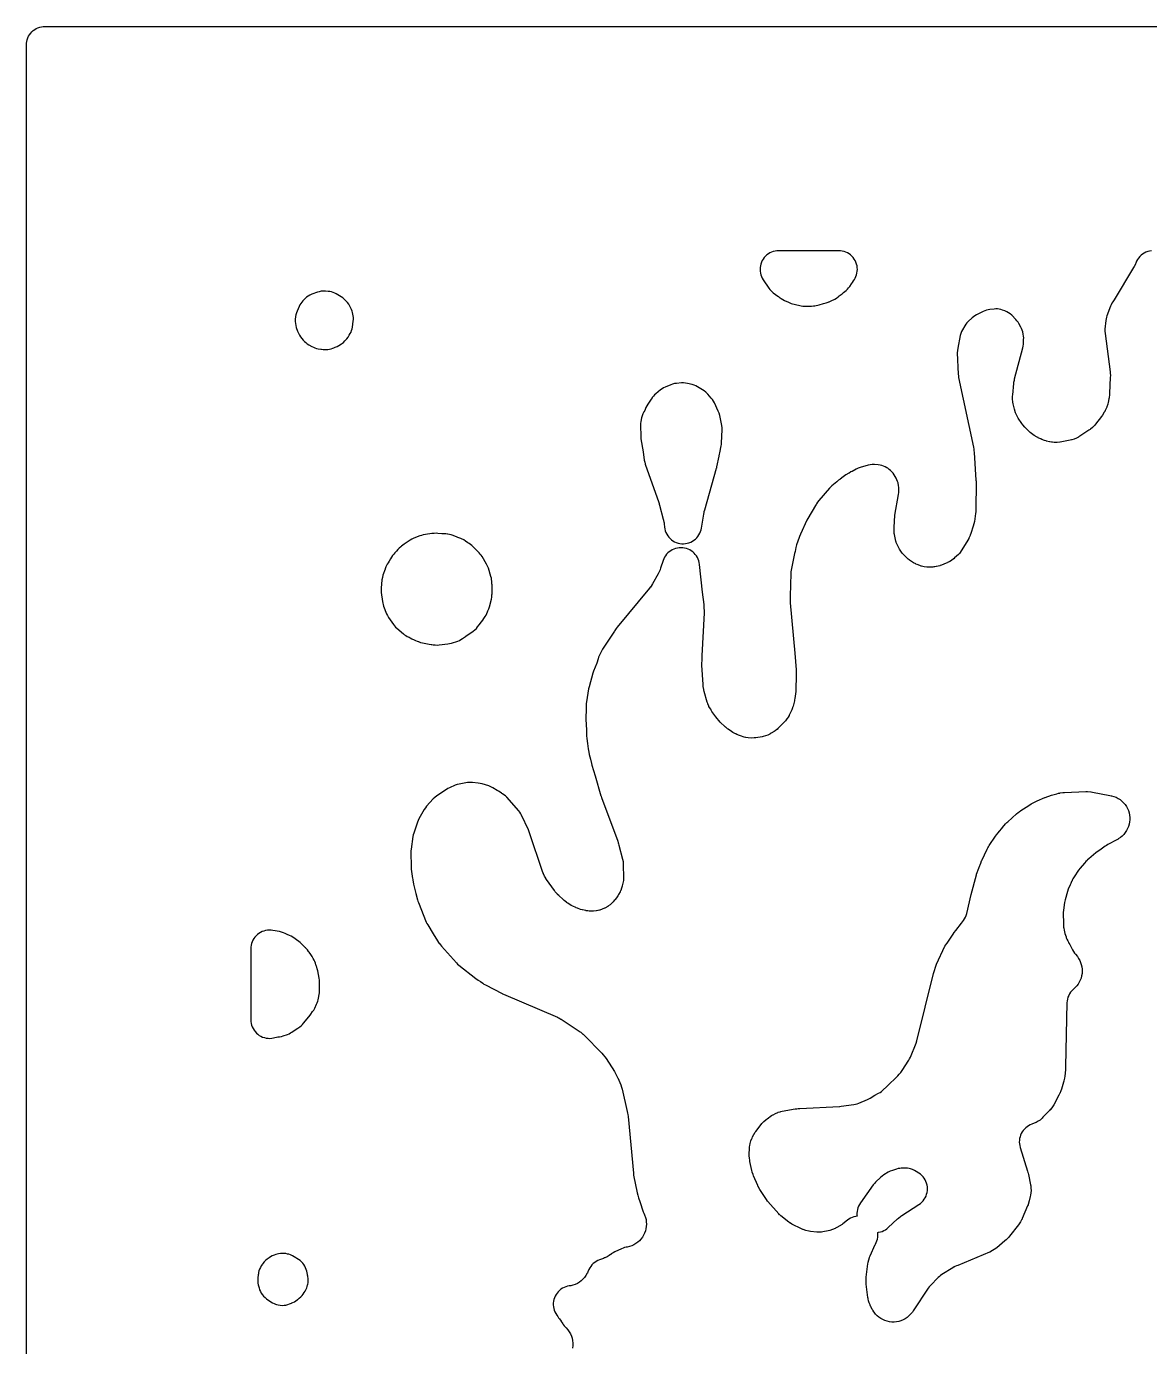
# Model space of a CAD drawing. Header units: millimetres. Extents: x 0 to 300, y 0 to 300.
# Drawn here: x -0.1 to 150, y 123.6 to 300.1 of the extents above; entities that cross this region are included whole.
import ezdxf

# ---------------------------------------------------------------- set-up
doc = ezdxf.new("R2010")
doc.units = ezdxf.units.MM
doc.layers.add('CUT', color=7, linetype='CONTINUOUS')

msp = doc.modelspace()

# ---------------------------------------------------------------- linework, layer by layer
at = {"layer": 'CUT'}
for points in [[(-0.15, 2.4114), (-0.15, 297.5886), (-0.135, 297.8947), (-0.099, 298.1371), (-0.0395, 298.3748), (0.0431, 298.6056), (0.1479, 298.8271), (0.2738, 299.0373), (0.4198, 299.2341), (0.5844, 299.4156), (0.7659, 299.5802), (0.9627, 299.7262), (1.1729, 299.8521), (1.3944, 299.9569), (1.6252, 300.0395), (1.8629, 300.099), (2.1053, 300.135), (2.4114, 300.15), (297.5872, 300.15)], [(150.255, 270.137), (150.0032, 270.0982), (149.7567, 270.034), (149.518, 269.9451), (149.2897, 269.8323), (149.0739, 269.6968), (148.8731, 269.5401), (148.6893, 269.3638), (148.5243, 269.1697), (148.38, 268.9598), (148.2577, 268.7363), (148.1589, 268.5016), (148.1164, 268.3844), (147.9708, 268.0795), (147.9552, 268.0505), (147.864, 267.8909), (145.2563, 263.577), (145.0876, 263.3294), (144.9684, 263.1359), (144.8672, 262.9324), (144.7923, 262.7396), (144.7818, 262.7155), (144.3009, 261.458), (144.2297, 261.2434), (144.1783, 261.0232), (144.1469, 260.7992), (144.0386, 259.6478), (144.028, 259.3679), (144.0488, 259.0886), (144.7235, 253.9421), (144.7408, 253.7837), (144.7433, 253.7552), (144.7578, 253.4368), (144.7579, 253.4083), (144.7549, 253.2489), (144.6678, 251.0568), (144.6573, 250.8876), (144.6547, 250.8574), (144.6107, 250.5213), (144.6054, 250.4915), (144.5721, 250.3253), (144.465, 249.8477), (144.4175, 249.659), (144.4082, 249.6256), (144.2842, 249.257), (144.2715, 249.2247), (144.1953, 249.0456), (144.078, 248.7886), (144.0601, 248.7523), (144.0221, 248.6771), (144.0138, 248.6606), (143.9795, 248.5927), (143.9536, 248.5415), (143.7279, 248.1713), (143.7052, 248.1386), (143.5722, 247.9588), (142.7749, 246.9456), (142.6485, 246.7933), (142.6252, 246.7668), (142.3715, 246.5063), (142.0918, 246.274), (142.0634, 246.2529), (141.9017, 246.1389), (140.6937, 245.3346), (140.54, 245.2375), (140.5121, 245.2208), (140.2173, 245.0634), (139.9358, 244.9465), (139.6162, 244.8489), (139.5847, 244.8409), (139.4075, 244.8006), (138.2642, 244.5694), (138.0628, 244.5343), (138.0267, 244.529), (137.6527, 244.4951), (137.2771, 244.5021), (137.2408, 244.5047), (137.0374, 244.5252), (136.8981, 244.5431), (136.682, 244.5772), (136.6437, 244.5844), (136.2194, 244.6902), (136.1822, 244.7018), (135.9753, 244.7731), (135.6158, 244.9088), (135.4593, 244.972), (135.4315, 244.9839), (135.1278, 245.131), (135.1013, 245.1454), (134.9547, 245.229), (134.5882, 245.4492), (134.4067, 245.5655), (134.375, 245.5871), (134.0337, 245.8498), (134.0047, 245.8749), (133.8459, 246.0206), (133.4921, 246.3643), (133.3519, 246.508), (133.3276, 246.5343), (133.0712, 246.8433), (133.0498, 246.872), (132.9343, 247.0364), (132.4502, 247.7664), (132.3587, 247.9115), (132.3429, 247.9378), (132.1934, 248.2154), (132.0807, 248.4801), (131.9842, 248.7802), (131.9761, 248.8098), (131.935, 248.9763), (131.7757, 249.6898), (131.7373, 249.8864), (131.7314, 249.9216), (131.69, 250.2874), (131.6878, 250.6554), (131.6895, 250.6911), (131.7043, 250.8909), (131.856, 252.3888), (131.8733, 252.5322), (131.8769, 252.5578), (131.9281, 252.8421), (131.9336, 252.8674), (131.9674, 253.0078), (133.0531, 257.1726), (133.1019, 257.4043), (133.1286, 257.6396), (133.169, 258.2556), (133.1732, 258.4968), (133.1541, 258.7373), (133.1118, 258.9749), (133.0401, 259.2894), (132.978, 259.5134), (132.8954, 259.7306), (132.7929, 259.9392), (132.5407, 260.3973), (132.4191, 260.5959), (132.2795, 260.7822), (132.1232, 260.9547), (131.5738, 261.5073), (131.3704, 261.6906), (131.1481, 261.8505), (130.9098, 261.9852), (130.6581, 262.093), (130.3301, 262.2127), (130.1158, 262.2801), (129.8963, 262.3281), (129.6735, 262.3561), (129.449, 262.364), (129.2247, 262.3518), (128.6599, 262.2954), (128.4273, 262.261), (128.1989, 262.205), (127.9768, 262.1278), (127.763, 262.03), (126.8505, 261.5597), (126.6551, 261.4476), (126.4707, 261.3184), (126.2986, 261.1731), (125.7596, 260.6747), (125.5862, 260.4977), (125.4312, 260.3043), (125.2961, 260.0966), (124.9881, 259.5674), (124.8643, 259.3252), (124.7675, 259.0709), (124.6989, 258.8077), (124.3504, 257.0924), (124.3083, 256.7934), (124.3025, 256.4915), (124.4209, 253.6213), (124.4385, 253.4113), (124.4737, 253.2036), (126.4581, 243.8872), (126.5054, 243.6168), (126.5307, 243.4323), (126.5582, 243.1592), (126.7926, 239.4671), (126.7987, 239.3347), (126.8012, 239.2447), (126.8026, 239.1122), (126.7771, 235.5976), (126.7684, 235.3687), (126.7578, 235.2136), (126.7352, 234.9857), (126.6895, 234.635), (126.5773, 233.9304), (126.5519, 233.7888), (126.5469, 233.7635), (126.48, 233.4837), (126.4731, 233.4589), (126.4316, 233.3211), (126.1082, 232.3164), (126.0356, 232.1116), (126.0217, 232.0755), (125.8417, 231.6804), (125.8236, 231.6461), (125.7168, 231.457), (124.6981, 229.7699), (124.6029, 229.665), (124.5815, 229.6436), (124.4594, 229.5261), (123.9428, 229.0512), (123.8128, 228.9372), (123.789, 228.9173), (123.5361, 228.7246), (123.2901, 228.5708), (123.0061, 228.4278), (122.9779, 228.4152), (122.8184, 228.3482), (122.2001, 228.1054), (121.9938, 228.0313), (121.9567, 228.0192), (121.5329, 227.9077), (121.4946, 227.8999), (121.2785, 227.863), (121.1831, 227.8495), (121.0141, 227.8295), (120.9838, 227.8266), (120.644, 227.8098), (120.6136, 227.8096), (120.4435, 227.8128), (120.4425, 227.8128), (120.2497, 227.8257), (120.2154, 227.8289), (119.8641, 227.88), (119.52, 227.9668), (119.487, 227.977), (119.304, 228.0386), (118.946, 228.1693), (118.7735, 228.2372), (118.7431, 228.2501), (118.4362, 228.398), (118.171, 228.5599), (117.8992, 228.7652), (117.8738, 228.7864), (117.7346, 228.9087), (117.2775, 229.3309), (117.1529, 229.4514), (117.1311, 229.4734), (116.9181, 229.7103), (116.7444, 229.9434), (116.5785, 230.2153), (116.5636, 230.2425), (116.4839, 230.3963), (116.2056, 230.9646), (116.1272, 231.1354), (116.114, 231.1662), (116.0672, 231.2925), (115.9012, 232.1858), (115.876, 232.3388), (115.8721, 232.3663), (115.8434, 232.65), (115.8382, 232.9351), (115.8388, 232.9629), (115.8456, 233.1178), (115.9535, 234.7886), (116.4419, 237.5635), (116.4722, 237.8034), (116.4793, 238.0452), (116.4713, 238.4582), (116.4484, 238.7503), (116.3916, 239.0377), (116.3802, 239.0816), (116.3118, 239.3027), (116.2232, 239.5164), (116.1152, 239.7211), (115.8402, 240.1888), (115.708, 240.3905), (115.5571, 240.5786), (115.3887, 240.7512), (115.2045, 240.9068), (115.0061, 241.044), (114.871, 241.128), (114.6601, 241.2455), (114.4389, 241.3421), (114.2094, 241.4169), (113.9737, 241.4693), (113.7341, 241.4986), (113.2242, 241.5362), (112.9392, 241.541), (112.6555, 241.5132), (112.3768, 241.4534), (111.3249, 241.1638), (111.0376, 241.0656), (110.7643, 240.9333), (110.2385, 240.6381), (110.0619, 240.554), (109.8387, 240.4174), (109.8076, 240.3961), (109.398, 240.1661), (109.2137, 240.0518), (109.0401, 239.9221), (108.6383, 239.5937), (108.5829, 239.5558), (108.4259, 239.4387), (108.2786, 239.3098), (108.2016, 239.2369), (107.522, 238.6816), (107.3586, 238.5356), (107.2085, 238.3759), (105.7942, 236.7314), (105.6268, 236.5137), (105.4843, 236.2789), (105.4413, 236.1983), (105.3577, 236.0793), (104.3209, 234.3474), (104.1951, 234.109), (103.3389, 232.2499), (103.2163, 231.9263), (103.1714, 231.7776), (102.8212, 230.8072), (102.7249, 230.4663), (102.6129, 229.9264), (102.6101, 229.9172), (102.5449, 229.6479), (102.4638, 229.2074), (102.0903, 227.4068), (102.0551, 227.1895), (102.0392, 226.9698), (101.9537, 223.9512), (101.9392, 223.6325), (101.9416, 223.5225), (101.9363, 223.3354), (101.9456, 223.0372), (102.5578, 216.336), (102.7557, 214.0824), (102.7679, 213.8813), (102.7725, 213.7446), (102.7739, 213.5431), (102.727, 211.1853), (102.5768, 210.2399), (102.5444, 210.0635), (102.5196, 209.9443), (102.4788, 209.7696), (102.3403, 209.2347), (102.2821, 209.0331), (102.2707, 208.9974), (102.1805, 208.7616), (101.8259, 208.0201), (101.8069, 207.9827), (101.7327, 207.8476), (101.7159, 207.8188), (101.5289, 207.5313), (101.3142, 207.2638), (101.2921, 207.2389), (101.1648, 207.1025), (100.3275, 206.249), (100.2067, 206.1313), (100.1846, 206.1107), (99.9711, 205.929), (99.9637, 205.9241), (99.8135, 205.83), (99.4251, 205.5992), (99.2717, 205.5129), (99.244, 205.4981), (98.9515, 205.3596), (98.6741, 205.2589), (98.3609, 205.1774), (98.3301, 205.1709), (98.1916, 205.1452), (97.3751, 205.0153), (97.163, 204.9878), (97.1251, 204.9839), (96.7325, 204.9668), (96.3405, 204.9945), (96.3331, 204.9954), (96.0332, 205.047), (95.9973, 205.0553), (95.797, 205.1071), (95.3149, 205.2462), (95.1801, 205.299), (94.8414, 205.4424), (94.6703, 205.5198), (94.6401, 205.5344), (94.3108, 205.7146), (94.2822, 205.7321), (94.1247, 205.8343), (93.651, 206.1588), (93.5879, 206.2039), (93.3919, 206.3666), (93.3362, 206.4129), (93.3098, 206.4348), (93.1158, 206.5959), (92.7306, 206.9601), (92.7181, 206.9735), (92.6105, 207.0946), (92.0115, 207.7985), (91.5039, 208.5306), (91.3989, 208.7027), (91.327, 208.8205), (91.3045, 208.8574), (91.0924, 209.205), (91.0889, 209.2115), (90.9478, 209.5528), (90.9359, 209.5867), (90.8744, 209.778), (90.4608, 211.1919), (90.4059, 211.4019), (90.3973, 211.4396), (90.3244, 211.8672), (90.3201, 211.9056), (90.3023, 212.122), (90.1649, 214.714), (90.1596, 214.908), (90.1596, 214.9385), (90.1659, 215.0949), (90.1723, 215.2502), (90.1806, 215.4559), (90.2019, 215.9783), (90.4912, 221.6959), (90.4934, 221.8914), (90.4804, 222.0865), (90.4588, 222.2892), (90.4635, 222.4054), (90.463, 222.6213), (90.4438, 222.8363), (90.2276, 224.4641), (89.8317, 228.1882), (89.7943, 228.4281), (89.7339, 228.6633), (89.6509, 228.8915), (89.5461, 229.1105), (89.4206, 229.3184), (89.2756, 229.5131), (89.1123, 229.6928), (88.9323, 229.8559), (88.7374, 230.0007), (88.5294, 230.1259), (88.3101, 230.2304), (88.0818, 230.313), (87.8466, 230.3732), (87.6066, 230.4102), (87.3641, 230.4238), (87.1215, 230.4138), (86.881, 230.3803), (86.6449, 230.3236), (86.4154, 230.2443), (86.1947, 230.1431), (85.9848, 230.021), (85.7878, 229.8791), (85.6054, 229.7187), (85.4395, 229.5414), (85.2916, 229.3488), (85.163, 229.1428), (85.0551, 228.9253), (84.9687, 228.6984), (84.6369, 227.6801), (84.5738, 227.5017), (84.5617, 227.4702), (84.4089, 227.1241), (84.3937, 227.0939), (84.3043, 226.9271), (83.5447, 225.5906), (83.4612, 225.4509), (83.4457, 225.4262), (83.2609, 225.1583), (83.2434, 225.1351), (83.1424, 225.0074), (78.8427, 219.8032), (78.6936, 219.6031), (78.535, 219.3666), (78.4691, 219.2806), (77.0298, 217.135), (76.8611, 216.8426), (76.4269, 215.9567), (76.3452, 215.7712), (76.2787, 215.5797), (76.0948, 214.9712), (75.6622, 213.9232), (75.5635, 213.6358), (75.0653, 211.8346), (75.0065, 211.565), (74.7214, 209.7917), (74.6964, 209.5779), (74.6899, 209.3626), (74.7006, 208.5272), (74.6327, 207.9613), (74.6154, 207.7151), (74.6225, 207.4685), (74.7323, 206.064), (74.7426, 205.2663), (74.7711, 204.9204), (74.8746, 204.2441), (74.9031, 203.8803), (74.9526, 203.5436), (75.0509, 203.0919), (75.1013, 202.7632), (75.1678, 202.4577), (75.2581, 202.14), (75.3881, 201.5425), (75.4468, 201.3218), (75.8897, 199.9184), (76.6553, 197.2251), (76.6661, 197.1885), (76.668, 197.1819), (76.7193, 197.0296), (78.9068, 191.1563), (78.9715, 190.9673), (79.0121, 190.8375), (79.0668, 190.645), (79.5436, 188.7767), (79.5806, 188.6175), (79.5865, 188.5888), (79.6072, 188.4631), (79.6093, 188.4239), (79.6683, 185.9305), (79.552, 185.3756), (79.5132, 185.2095), (79.5056, 185.1799), (79.4137, 184.8802), (79.295, 184.5901), (79.2821, 184.5625), (79.2069, 184.4094), (79.0197, 184.0492), (78.9386, 183.9015), (78.9235, 183.8754), (78.7564, 183.6144), (78.5667, 183.3695), (78.5471, 183.3465), (78.4351, 183.2205), (78.2811, 183.0549), (78.1515, 182.9223), (78.1277, 182.8992), (77.8722, 182.6738), (77.5956, 182.4747), (77.5678, 182.4567), (77.4097, 182.3599), (77.345, 182.3224), (77.1763, 182.2304), (77.1457, 182.2147), (76.8235, 182.0699), (76.4881, 181.9589), (76.455, 181.9497), (76.2684, 181.9035), (76.2557, 181.9007), (76.0654, 181.8638), (76.0313, 181.8581), (75.6773, 181.8176), (75.3211, 181.8139), (75.2865, 181.8153), (75.0931, 181.8283), (74.8898, 181.8473), (74.666, 181.8749), (74.6263, 181.8811), (74.1858, 181.9765), (74.1472, 181.9873), (73.932, 182.0547), (73.5274, 182.1949), (73.3293, 182.2698), (73.2944, 182.2842), (72.9124, 182.4671), (72.8793, 182.4853), (72.6967, 182.5926), (72.2092, 182.898), (72.0636, 182.9939), (72.038, 183.0117), (71.761, 183.2234), (71.7371, 183.2435), (71.6063, 183.3588), (71.0065, 183.9126), (70.8642, 184.0512), (70.8395, 184.0766), (70.5778, 184.3754), (70.5559, 184.4033), (70.4373, 184.5627), (69.3967, 186.0414), (69.297, 186.1905), (69.2799, 186.2175), (69.1168, 186.5039), (68.9818, 186.8046), (68.9701, 186.8344), (68.9086, 187.0028), (67.067, 192.4448), (66.9616, 192.7067), (66.0552, 194.6353), (65.9434, 194.8464), (65.812, 195.0459), (65.6621, 195.2318), (64.0542, 197.0429), (63.8831, 197.2176), (63.6958, 197.3748), (63.494, 197.5129), (63.3992, 197.5712), (63.3606, 197.6043), (63.1673, 197.7407), (62.9618, 197.8582), (62.7877, 197.9471), (62.1906, 198.3142), (61.9304, 198.4537), (61.6555, 198.5616), (60.7965, 198.8413), (60.5333, 198.9115), (60.264, 198.9525), (59.4946, 199.0272), (59.2723, 199.0389), (59.0499, 199.0307), (58.8291, 199.0028), (57.7222, 198.8123), (57.4366, 198.7458), (57.1608, 198.6462), (56.4076, 198.3232), (56.195, 198.2199), (55.9931, 198.097), (54.7007, 197.2236), (54.4591, 197.038), (54.242, 196.8244), (53.3573, 195.8412), (53.1872, 195.6302), (53.041, 195.4021), (52.3335, 194.1545), (52.2266, 193.9431), (52.1401, 193.7226), (51.6371, 192.2357), (51.5745, 192.0191), (51.5317, 191.7977), (51.2807, 190.088), (51.2596, 189.8903), (51.2544, 189.6916), (51.28, 187.7641), (51.3049, 187.4438), (51.439, 186.5051), (51.4415, 186.4606), (51.4627, 186.248), (51.5019, 186.038), (51.5119, 185.9948), (51.5934, 185.4242), (51.6694, 185.074), (51.9329, 184.1757), (52.126, 183.3412), (52.1792, 183.1474), (52.2478, 182.9584), (53.3126, 180.3553), (53.4013, 180.1623), (53.5061, 179.9776), (54.2465, 178.7921), (54.7925, 177.861), (54.944, 177.6324), (55.0505, 177.5047), (55.0733, 177.4682), (55.196, 177.2894), (55.3338, 177.1219), (57.3351, 174.8938), (57.484, 174.7415), (57.6454, 174.6025), (59.9421, 172.7883), (60.2334, 172.5899), (60.5452, 172.4082), (60.8505, 172.1789), (61.0222, 172.0608), (61.2031, 171.9575), (63.4536, 170.7931), (63.4844, 170.7775), (63.4899, 170.7747), (63.622, 170.7134), (70.8389, 167.616), (70.994, 167.5453), (71.0215, 167.532), (71.3035, 167.3792), (71.3225, 167.3673), (72.5516, 166.5569), (73.8713, 165.6783), (73.9616, 165.6147), (74.2453, 165.381), (74.2714, 165.357), (74.4146, 165.2186), (76.7757, 162.8098), (77.3415, 162.1262), (77.3677, 162.0945), (78.4726, 160.3696), (78.7831, 159.7518), (78.876, 159.5668), (78.8947, 159.5297), (79.0444, 159.2317), (79.3061, 158.567), (79.3545, 158.4369), (79.3628, 158.4134), (79.445, 158.1484), (79.4515, 158.1244), (79.4853, 157.9898), (80.1702, 155.024), (80.2182, 154.7792), (80.2452, 154.6122), (80.2769, 154.3648), (80.9933, 146.7601), (81.0285, 146.5161), (81.4909, 144.1447), (81.5757, 143.8246), (81.7003, 143.455), (81.731, 143.3336), (81.8026, 143.1278), (81.855, 142.9959), (82.3183, 141.6215), (82.4039, 141.406), (82.403, 141.4056), (82.4877, 141.209), (82.4999, 141.1785), (82.6102, 140.8598), (82.6819, 140.5605), (82.724, 140.2557), (82.7362, 139.9481), (82.7182, 139.6409), (82.6703, 139.3369), (82.5929, 139.0391), (82.4867, 138.7502), (82.3529, 138.4731), (82.1925, 138.2104), (82.0073, 137.9647), (81.799, 137.7382), (81.5695, 137.5332), (81.321, 137.3516), (81.056, 137.1951), (80.777, 137.0653), (80.4866, 136.9634), (80.159, 136.8833), (80.1268, 136.8771), (80.044, 136.8632), (79.8274, 136.8169), (79.6157, 136.7516), (79.4106, 136.6678), (78.5265, 136.2599), (78.2733, 136.125), (78.0372, 135.962), (78.0224, 135.9505), (78.0108, 135.9414), (77.9655, 135.9057), (77.9235, 135.8774), (77.7534, 135.7506), (77.4896, 135.5915), (77.1847, 135.4463), (77.1544, 135.4337), (76.9832, 135.3671), (76.4768, 135.1841), (76.2476, 135.0882), (76.0291, 134.9701), (75.8234, 134.8308), (75.6325, 134.6718), (75.4583, 134.4946), (75.3026, 134.3011), (75.1669, 134.093), (75.0525, 133.8725), (74.9206, 133.5842), (74.8384, 133.4156), (74.823, 133.3859), (74.649, 133.0883), (74.4641, 132.8341), (74.2546, 132.5995), (74.0228, 132.3871), (73.7709, 132.1989), (73.5015, 132.0368), (73.2173, 131.9024), (72.921, 131.797), (72.6157, 131.7218), (72.4308, 131.6955), (72.1921, 131.6495), (71.959, 131.5806), (71.7337, 131.4893), (71.5183, 131.3766), (71.3149, 131.2435), (71.1253, 131.0913), (70.9514, 130.9214), (70.7949, 130.7354), (70.6572, 130.5351), (70.5395, 130.3224), (70.4431, 130.0992), (70.3688, 129.8677), (70.3174, 129.6301), (70.2893, 129.3887), (70.2847, 129.1456), (70.3038, 128.9033), (70.3463, 128.6639), (70.4119, 128.4298), (70.4999, 128.2032), (70.6095, 127.9862), (70.7397, 127.7809), (70.8739, 127.5903), (70.9862, 127.4429), (71.1073, 127.2954), (71.1277, 127.2693), (71.3409, 126.9666), (71.3586, 126.9386), (71.457, 126.7744), (71.5579, 126.6192), (71.6169, 126.5355), (71.7472, 126.3663), (71.8915, 126.2088), (71.9966, 126.1035), (72.0199, 126.079), (72.2464, 125.8148), (72.4276, 125.5543), (72.5817, 125.2768), (72.707, 124.9851), (72.8023, 124.6824), (72.8665, 124.3715), (72.8991, 124.0558), (72.8997, 123.7384), (72.8647, 123.3864)]]:
    msp.add_lwpolyline(points, dxfattribs=at)
for points in [[(98.2215, 268.824), (98.1169, 268.6015), (98.0346, 268.3699), (97.9755, 268.1313), (97.9401, 267.8881), (97.9287, 267.6425), (97.9416, 267.3971), (97.9784, 267.154), (98.039, 266.9158), (98.1226, 266.6847), (98.2286, 266.4629), (98.3558, 266.2525), (99.0994, 265.1495), (99.2277, 264.9759), (99.3705, 264.814), (99.5267, 264.665), (99.6952, 264.53), (100.3187, 264.0734), (100.3854, 264.0182), (100.478, 263.9567), (100.7576, 263.752), (100.9718, 263.6114), (101.1993, 263.4935), (101.7182, 263.2573), (101.9889, 263.1527), (101.9895, 263.1525), (102.0867, 263.1092), (102.2803, 263.0413), (102.4788, 262.9895), (103.4357, 262.7813), (103.659, 262.7433), (103.8849, 262.7256), (104.1114, 262.7284), (104.2552, 262.7367), (104.3247, 262.7345), (104.8062, 262.7451), (105.0954, 262.7683), (105.2161, 262.7923), (105.2302, 262.7931), (105.4368, 262.8137), (105.6409, 262.8513), (105.8412, 262.9058), (106.4013, 263.0833), (106.7684, 263.1709), (107.0557, 263.258), (107.1431, 263.2965), (107.1899, 263.3115), (107.4454, 263.4264), (107.9264, 263.6759), (108.1537, 263.8094), (108.3656, 263.9661), (108.523, 264.0959), (108.8922, 264.3691), (109.0982, 264.5393), (109.2526, 264.6974), (109.4348, 264.8476), (109.6106, 265.0072), (109.7705, 265.1827), (109.913, 265.3726), (110.1358, 265.7008), (110.1393, 265.7049), (110.2918, 265.897), (110.4247, 266.1031), (110.4436, 266.14), (110.5381, 266.2915), (110.5843, 266.3749), (110.6339, 266.4563), (110.7406, 266.6781), (110.825, 266.9094), (110.8863, 267.1478), (110.9238, 267.3911), (110.9372, 267.6368), (110.9264, 267.8828), (110.8914, 268.1264), (110.8327, 268.3655), (110.7507, 268.5976), (110.6463, 268.8205), (110.5205, 269.0321), (110.3745, 269.2303), (110.2097, 269.4131), (110.0277, 269.5789), (109.8303, 269.7259), (109.6194, 269.8529), (109.397, 269.9584), (109.1653, 270.0416), (108.9266, 270.1016), (108.6831, 270.1379), (108.4373, 270.15), (108.4327, 270.15), (108.3941, 270.15), (100.4962, 270.15), (100.4955, 270.15), (100.4287, 270.15), (100.1832, 270.1379), (99.9401, 270.1018), (99.7017, 270.0419), (99.4703, 269.959), (99.2482, 269.8537), (99.0375, 269.7271), (98.8402, 269.5805), (98.6583, 269.4151), (98.4935, 269.2327), (98.3475, 269.035)], [(37.1951, 257.8526), (37.3829, 257.7072), (37.5838, 257.5804), (38.0177, 257.3343), (38.2191, 257.2319), (38.429, 257.148), (38.6456, 257.0834), (38.8671, 257.0387), (39.1899, 256.9886), (39.3016, 256.9612), (39.5402, 256.9267), (39.781, 256.9153), (40.0218, 256.9272), (40.1332, 256.9381), (40.3728, 256.9733), (40.6079, 257.0316), (40.8362, 257.1123), (40.9411, 257.1612), (41.142, 257.2269), (41.3852, 257.3364), (41.6153, 257.4711), (41.977, 257.7096), (42.2204, 257.8923), (42.4398, 258.1032), (42.6649, 258.3476), (42.8546, 258.5802), (43.0151, 258.8339), (43.1459, 259.0712), (43.245, 259.2716), (43.3258, 259.4801), (43.3876, 259.6949), (43.43, 259.9144), (43.5502, 260.731), (43.5735, 260.9654), (43.5746, 261.2009), (43.5536, 261.4355), (43.5105, 261.6671), (43.4618, 261.8743), (43.4031, 262.0832), (43.3264, 262.2862), (43.2324, 262.4817), (43.0945, 262.7396), (42.9386, 262.9933), (42.7536, 263.2268), (42.5098, 263.4994), (42.329, 263.6817), (42.1304, 263.8446), (41.9162, 263.9862), (41.2723, 264.3659), (41.0733, 264.4715), (40.8657, 264.5587), (40.651, 264.6269), (40.4311, 264.6754), (40.2077, 264.704), (39.8185, 264.7361), (39.5462, 264.7436), (39.2747, 264.7215), (39.0072, 264.67), (38.7469, 264.5897), (38.0066, 264.3162), (37.7591, 264.2093), (37.5246, 264.0763), (37.3058, 263.9189), (37.1051, 263.7389), (36.824, 263.4578), (36.6666, 263.2849), (36.526, 263.098), (36.4035, 262.8988), (36.3001, 262.6891), (36.0363, 262.0841), (35.9459, 261.8437), (35.8806, 261.5952), (35.8412, 261.3413), (35.8008, 260.9492), (35.7877, 260.675), (35.8047, 260.4009), (35.8517, 260.1304), (35.9281, 259.8667), (36.1002, 259.3752), (36.208, 259.1152), (36.3444, 258.869), (36.5076, 258.6397), (36.8648, 258.1933), (37.0218, 258.0151)], [(86.7295, 231.1258), (86.9644, 231.0471), (87.206, 230.992), (87.4519, 230.9611), (87.6996, 230.9547), (87.9467, 230.9729), (88.1908, 231.0154), (88.4295, 231.082), (88.6605, 231.1718), (88.8814, 231.284), (89.0901, 231.4175), (89.2846, 231.5711), (89.463, 231.7431), (89.6234, 231.932), (89.7643, 232.1358), (89.8844, 232.3526), (89.9824, 232.5802), (90.0574, 232.8164), (90.1086, 233.0588), (90.4031, 234.8981), (90.4446, 235.1157), (90.4771, 235.2625), (90.5313, 235.4772), (92.1205, 241.0694), (92.1299, 241.1034), (92.1316, 241.1097), (92.166, 241.2543), (92.4542, 242.6525), (92.4759, 242.7322), (92.5201, 242.9243), (92.5455, 243.0955), (92.7411, 244.0445), (92.7742, 244.2468), (92.7907, 244.4511), (92.8583, 246.1727), (92.8521, 246.4721), (92.8102, 246.7687), (92.5366, 248.1152), (92.4604, 248.4019), (92.3508, 248.6775), (91.817, 249.8175), (91.7027, 250.0336), (91.5678, 250.2374), (91.4136, 250.4271), (91.1599, 250.7098), (90.9513, 250.9522), (90.7911, 251.1217), (90.7432, 251.1637), (90.6602, 251.2473), (90.4632, 251.4087), (90.2508, 251.5493), (89.5563, 251.9597), (89.3359, 252.0755), (89.1051, 252.1688), (88.8662, 252.2387), (88.2106, 252.3956), (87.9541, 252.4429), (87.694, 252.4633), (87.4333, 252.4565), (86.7628, 252.4039), (86.5001, 252.3692), (86.2425, 252.3068), (85.993, 252.2176), (85.252, 251.9074), (85.036, 251.8046), (84.8309, 251.6816), (84.6384, 251.5395), (83.9874, 251.0092), (83.8194, 250.8592), (83.6655, 250.6947), (83.527, 250.5169), (83.5213, 250.508), (83.5026, 250.4866), (83.3763, 250.3151), (82.9058, 249.6153), (82.7778, 249.4028), (82.6714, 249.1787), (82.507, 248.7825), (82.3884, 248.5785), (82.2639, 248.3345), (82.1668, 248.0783), (82.0984, 247.8131), (81.997, 247.3067), (81.9586, 247.0423), (81.9486, 246.7752), (81.972, 245.3274), (82.0039, 244.9673), (82.2849, 243.2359), (82.4557, 242.1173), (82.5033, 241.8823), (82.5731, 241.6528), (82.5752, 241.647), (82.5888, 241.6017), (84.3835, 236.4606), (84.4264, 236.3302), (84.4539, 236.2411), (84.4919, 236.1093), (84.9894, 234.2592), (85.0245, 234.1178), (85.0303, 234.0923), (85.0839, 233.8059), (85.0877, 233.7801), (85.1061, 233.6355), (85.1544, 233.1865), (85.1931, 232.9417), (85.2559, 232.702), (85.342, 232.4697), (85.4508, 232.247), (85.581, 232.0362), (85.7315, 231.8393), (85.9007, 231.6583), (86.087, 231.4949), (86.2886, 231.3508), (86.5034, 231.2273)], [(49.0698, 219.9699), (49.2136, 219.8111), (49.3704, 219.6652), (50.2528, 218.9123), (50.4158, 218.7844), (50.5888, 218.6706), (50.7707, 218.5714), (51.0243, 218.4464), (51.1613, 218.3608), (51.3875, 218.2493), (51.6845, 218.1211), (51.8751, 218.0273), (52.0668, 217.9426), (52.2235, 217.8886), (52.2801, 217.8642), (52.5364, 217.7698), (52.8014, 217.704), (53.7059, 217.5312), (53.9393, 217.4979), (54.046, 217.4929), (54.2178, 217.4569), (54.4857, 217.4159), (54.7563, 217.4041), (55.0267, 217.4217), (56.1869, 217.5606), (56.4331, 217.6026), (56.6739, 217.669), (57.5033, 217.943), (57.7288, 218.0298), (57.9448, 218.1379), (58.1494, 218.2664), (58.5306, 218.5323), (58.5476, 218.5431), (58.5945, 218.5769), (59.5835, 219.2668), (59.8013, 219.4374), (59.999, 219.631), (60.174, 219.8454), (60.3621, 220.1036), (60.7077, 220.5108), (60.8754, 220.7323), (61.0176, 220.9711), (61.0776, 221.0861), (61.1731, 221.2171), (61.3045, 221.4169), (61.4161, 221.6284), (61.5071, 221.8495), (61.5498, 221.9901), (61.6675, 222.251), (61.7548, 222.5246), (62.0136, 223.5319), (62.0697, 223.8191), (62.0918, 224.1108), (62.0928, 224.1703), (62.1, 224.206), (62.1243, 224.4511), (62.1244, 224.6974), (62.1078, 225.0365), (62.1104, 225.1919), (62.1007, 225.4601), (62.08, 225.6023), (62.0627, 225.9559), (62.0439, 226.1633), (62.0079, 226.3684), (61.9549, 226.5697), (61.6157, 227.6708), (61.5135, 227.9443), (61.3802, 228.2041), (60.7653, 229.2473), (60.6536, 229.4202), (60.5281, 229.5833), (60.3895, 229.7355), (59.5363, 230.5986), (59.3824, 230.7417), (59.217, 230.8714), (59.0413, 230.9867), (58.8811, 231.0825), (58.5615, 231.3107), (58.3059, 231.4709), (58.0329, 231.5991), (57.9266, 231.6413), (57.8149, 231.6994), (57.5368, 231.8042), (57.4475, 231.8319), (56.8825, 232.0567), (56.6526, 232.1355), (56.4161, 232.1915), (56.1752, 232.2244), (56.14, 232.2274), (56.1288, 232.2303), (55.904, 232.2676), (55.6767, 232.2842), (55.4011, 232.2917), (54.8476, 232.3399), (54.6121, 232.3493), (54.3769, 232.3364), (54.2172, 232.3201), (54.0436, 232.3161), (53.7922, 232.2846), (52.9038, 232.1272), (52.675, 232.0754), (52.452, 232.0025), (51.6386, 231.6934), (51.3822, 231.5791), (51.1403, 231.4369), (50.3566, 230.9147), (50.1694, 230.7769), (49.9958, 230.6224), (49.962, 230.5894), (49.9005, 230.544), (49.6855, 230.3657), (49.4917, 230.1645), (49.3048, 229.9474), (49.2738, 229.9171), (49.1017, 229.731), (48.9853, 229.5762), (48.8124, 229.3753), (48.654, 229.1708), (48.5176, 228.951), (48.3331, 228.6163), (48.1979, 228.4162), (48.0873, 228.2366), (47.9922, 228.0483), (47.9133, 227.8527), (47.8248, 227.6034), (47.8135, 227.5729), (47.8094, 227.56), (47.5193, 226.7425), (47.4353, 226.4506), (47.3873, 226.1507), (47.2751, 225.0085), (47.2635, 224.7245), (47.2841, 224.441), (47.4436, 223.2169), (47.479, 223.0122), (47.5313, 222.8111), (47.6001, 222.615), (48.0035, 221.602), (48.124, 221.3435), (48.2731, 221.1004), (48.9402, 220.1404)], [(98.2071, 153.4525), (98.4448, 153.701), (98.7061, 153.9245), (98.7325, 153.9449), (98.8833, 154.0556), (99.4682, 154.4626), (99.637, 154.5734), (99.6676, 154.5924), (99.9931, 154.7704), (100.2912, 154.8938), (100.2952, 154.8951), (100.3041, 154.898), (100.311, 154.9002), (100.3459, 154.9116), (100.6375, 154.997), (100.6937, 155.0111), (100.7213, 155.0174), (100.8946, 155.0533), (102.619, 155.3621), (102.8523, 155.3963), (103.0113, 155.4146), (103.2462, 155.4341), (108.5509, 155.7072), (108.5891, 155.7094), (108.5961, 155.7099), (108.7559, 155.7258), (110.4707, 155.9516), (110.6924, 155.991), (110.9095, 156.0501), (111.1205, 156.1286), (112.3038, 156.6305), (112.4768, 156.7118), (112.6431, 156.8061), (113.2669, 157.1921), (113.769, 157.4587), (113.9707, 157.5783), (114.1604, 157.7163), (114.3363, 157.8715), (114.8633, 158.3823), (116.346, 159.7886), (116.5404, 159.9952), (116.5756, 160.0423), (116.7713, 160.2556), (116.9431, 160.4939), (117.8129, 161.8634), (117.9281, 162.0648), (118.0241, 162.2761), (118.7776, 164.1616), (118.8826, 164.4873), (121.1173, 173.4952), (121.5211, 174.7213), (122.6433, 177.1113), (122.91, 177.5039), (122.9227, 177.5225), (123.0254, 177.6737), (123.7594, 178.7543), (123.8968, 178.9565), (124.0968, 179.2206), (124.8506, 180.1995), (124.976, 180.3779), (124.9848, 180.3931), (125.1196, 180.5711), (125.2656, 180.7862), (125.3884, 181.0153), (125.4868, 181.256), (125.5597, 181.5056), (126.1587, 184.0411), (126.8461, 186.6651), (126.8808, 186.7838), (127.1584, 187.5602), (127.3015, 187.9292), (127.3371, 188.0211), (127.4232, 188.2431), (127.5432, 188.5526), (127.5681, 188.6069), (128.3003, 190.0892), (128.3986, 190.2749), (128.4688, 190.399), (128.5773, 190.5789), (129.4006, 191.8609), (129.5193, 192.0317), (129.7433, 192.302), (129.9351, 192.5333), (130.2315, 192.8908), (130.3213, 192.9991), (130.7602, 193.5031), (130.9268, 193.6822), (131.0346, 193.7808), (132.2292, 194.832), (132.434, 194.9998), (132.5769, 195.1087), (132.793, 195.2616), (133.849, 195.954), (134.1947, 196.1593), (134.9925, 196.5719), (135.9944, 197.0164), (136.0294, 197.0304), (136.8946, 197.3226), (137.6186, 197.5246), (137.8258, 197.5753), (138.0095, 197.6154), (138.0425, 197.6218), (138.4148, 197.6742), (138.4483, 197.6772), (138.6359, 197.6894), (141.4724, 197.8016), (141.6831, 197.804), (141.7207, 197.8034), (142.1408, 197.7727), (142.1781, 197.7679), (142.3862, 197.7349), (144.7088, 197.2996), (144.8894, 197.2611), (144.9215, 197.2534), (145.2473, 197.1584), (145.5347, 197.0429), (145.8092, 196.8996), (146.0684, 196.7301), (146.3096, 196.5359), (146.5305, 196.3189), (146.729, 196.0812), (146.9032, 195.8252), (147.0514, 195.5533), (147.1721, 195.2681), (147.2642, 194.9724), (147.3267, 194.6691), (147.3591, 194.3611), (147.361, 194.0515), (147.3325, 193.7431), (147.2738, 193.439), (147.1855, 193.1422), (147.0684, 192.8555), (146.9237, 192.5818), (146.7527, 192.3236), (146.5572, 192.0834), (146.339, 191.8636), (146.1003, 191.6664), (145.8186, 191.477), (145.7903, 191.46), (145.6299, 191.3685), (144.4089, 190.7119), (144.2342, 190.6086), (144.0685, 190.4914), (143.5409, 190.0854), (143.2009, 189.8913), (143.01, 189.7706), (142.8307, 189.6331), (141.8703, 188.8249), (141.7056, 188.6642), (141.6418, 188.6101), (141.477, 188.4413), (141.3289, 188.2577), (141.3109, 188.2332), (140.7262, 187.5722), (140.5212, 187.3064), (139.9042, 186.3846), (139.7565, 186.1333), (139.6747, 185.9476), (139.6356, 185.8714), (139.5789, 185.7774), (139.4583, 185.5119), (139.3877, 185.3287), (139.1408, 184.7785), (139.0156, 184.434), (138.7027, 183.3252), (138.6581, 183.1407), (138.6277, 182.9534), (138.5919, 182.6649), (138.4808, 181.8952), (138.4602, 181.6981), (138.4554, 181.5001), (138.4748, 180.215), (138.4806, 180.1204), (138.4807, 180.099), (138.4892, 179.8942), (138.5145, 179.6908), (138.5419, 179.5596), (138.5428, 179.5398), (138.5662, 179.2938), (138.6138, 179.0514), (138.6851, 178.8148), (138.7688, 178.6119), (138.8055, 178.4756), (138.8321, 178.4099), (138.8743, 178.2692), (138.958, 178.0607), (139.06, 177.8606), (139.1765, 177.6555), (139.2289, 177.5457), (139.3397, 177.3391), (139.438, 177.191), (139.7046, 176.6261), (139.8267, 176.3987), (139.9716, 176.1851), (140.0901, 176.0442), (140.0895, 176.0437), (140.3483, 175.7373), (140.5184, 175.4908), (140.6654, 175.2264), (140.7864, 174.9491), (140.8802, 174.6615), (140.9459, 174.3662), (140.983, 174.0659), (140.991, 173.7635), (140.9699, 173.4617), (140.9199, 173.1633), (140.8415, 172.8711), (140.7354, 172.5878), (140.6025, 172.316), (140.4442, 172.0583), (140.2618, 171.8169), (140.057, 171.5942), (139.7918, 171.3562), (139.6106, 171.1762), (139.4488, 170.9785), (139.3079, 170.7655), (139.1895, 170.5391), (139.0949, 170.3019), (139.0249, 170.0562), (138.9804, 169.8047), (138.9618, 169.5499), (138.7756, 161.0291), (138.7692, 160.8777), (138.7628, 160.775), (138.7504, 160.6241), (138.6532, 159.6812), (138.631, 159.5059), (138.6263, 159.4747), (138.5572, 159.1283), (138.5496, 159.0977), (138.5029, 158.9273), (138.2234, 157.9945), (138.1613, 157.8056), (138.1493, 157.7722), (137.9955, 157.4056), (137.9801, 157.3737), (137.8888, 157.197), (137.1933, 155.9336), (137.1121, 155.7933), (137.097, 155.7685), (136.9313, 155.5209), (136.7448, 155.2885), (136.7257, 155.2667), (136.6163, 155.1471), (135.7512, 154.2417), (135.6263, 154.1169), (135.6034, 154.0952), (135.3583, 153.8827), (135.1173, 153.7108), (134.8613, 153.5622), (134.5925, 153.4384), (134.2625, 153.3226), (134.0406, 153.2326), (133.8283, 153.1218), (133.6276, 152.9911), (133.4403, 152.8419), (133.2682, 152.6754), (133.1127, 152.4932), (132.9755, 152.297), (132.8576, 152.0886), (132.7602, 151.8698), (132.6842, 151.6427), (132.6303, 151.4094), (132.5989, 151.172), (132.5904, 150.9326), (132.6048, 150.6936), (132.6421, 150.457), (132.7018, 150.2251), (133.6808, 147.0586), (133.7307, 146.882), (133.7617, 146.7612), (133.8029, 146.5824), (134.0793, 145.2326), (134.1077, 145.0773), (134.1122, 145.0494), (134.1482, 144.7456), (134.1581, 144.4409), (134.1421, 144.1465), (134.0992, 143.8468), (134.0938, 143.8178), (134.0598, 143.6567), (133.9244, 143.0782), (133.8838, 142.9206), (133.876, 142.8925), (133.7746, 142.5834), (133.7643, 142.5561), (133.7037, 142.4051), (132.9742, 140.6967), (132.9064, 140.5471), (132.8937, 140.5206), (132.7513, 140.2544), (132.5861, 140.0016), (132.569, 139.9777), (132.4703, 139.8464), (131.2812, 138.3344), (131.1535, 138.1806), (131.13, 138.1538), (130.8509, 137.8677), (130.8247, 137.8435), (130.6741, 137.7121), (129.5646, 136.7942), (128.6505, 136.2278), (128.5899, 136.2008), (124.3724, 134.4417), (124.1828, 134.3677), (123.9743, 134.2752), (123.935, 134.2533), (123.8771, 134.2264), (123.7021, 134.1271), (122.2381, 133.2171), (122.0657, 133.0997), (121.9037, 132.9683), (121.7532, 132.8239), (120.7, 131.7252), (120.5538, 131.5586), (120.423, 131.3796), (118.3996, 128.3371), (118.2927, 128.1848), (118.273, 128.1581), (118.0563, 127.8935), (117.8357, 127.6729), (117.5943, 127.4752), (117.3346, 127.3025), (117.059, 127.1563), (116.7702, 127.0381), (116.4712, 126.9492), (116.1648, 126.8903), (115.8541, 126.862), (115.5422, 126.8647), (115.232, 126.8983), (114.9267, 126.9624), (114.6292, 127.0565), (114.3426, 127.1796), (114.0695, 127.3305), (113.8128, 127.5077), (113.5748, 127.7095), (113.358, 127.9339), (113.2519, 128.0681), (113.0477, 128.3701), (113.0307, 128.3981), (112.9393, 128.5571), (112.7418, 128.9213), (112.7153, 128.9735), (112.6453, 129.1188), (112.6333, 129.1451), (112.5221, 129.4199), (112.4426, 129.6785), (112.3801, 129.9684), (112.3752, 129.9968), (112.3515, 130.1564), (112.128, 131.9158), (112.1163, 132.0265), (112.1048, 132.2423), (112.1029, 132.278), (112.0994, 132.3427), (112.0968, 132.3915), (112.1091, 132.6815), (112.1114, 132.7097), (112.1281, 132.8668), (112.3561, 134.6605), (112.3834, 134.8398), (112.389, 134.8717), (112.4628, 135.1968), (112.5677, 135.5133), (112.5793, 135.5435), (112.6487, 135.7111), (113.3177, 137.2225), (113.3464, 137.272), (113.4598, 137.4922), (113.5508, 137.7225), (113.6185, 137.9607), (113.6624, 138.2044), (113.682, 138.4513), (113.677, 138.6988), (113.6585, 138.8528), (113.7736, 138.8658), (114.0132, 138.9171), (114.2466, 138.9915), (114.4716, 139.0885), (114.686, 139.207), (114.8878, 139.3459), (115.075, 139.5039), (116.3172, 140.661), (116.4398, 140.7703), (116.4622, 140.7894), (116.7211, 140.9913), (116.7451, 141.0084), (116.881, 141.1007), (119.1712, 142.5839), (119.3736, 142.7298), (119.5604, 142.8952), (119.7298, 143.0784), (119.8802, 143.2775), (120.0099, 143.4906), (120.1177, 143.7156), (120.2026, 143.9502), (120.2637, 144.1921), (120.3003, 144.4389), (120.3122, 144.6882), (120.2991, 144.9373), (120.2613, 145.184), (120.1991, 145.4256), (120.1132, 145.6598), (120.0043, 145.8843), (119.8735, 146.0968), (119.7223, 146.2952), (119.552, 146.4776), (119.3644, 146.6421), (119.1613, 146.787), (118.8123, 147.0107), (118.5676, 147.1488), (118.3091, 147.2585), (118.0398, 147.3386), (117.8502, 147.3835), (117.6195, 147.4269), (117.3856, 147.4484), (117.1508, 147.4479), (116.813, 147.4313), (116.602, 147.4119), (116.3933, 147.3747), (116.1885, 147.32), (115.6201, 147.142), (115.3416, 147.0361), (115.0776, 146.8979), (114.4909, 146.5445), (114.2662, 146.3919), (114.0593, 146.2159), (113.3845, 145.5752), (113.2195, 145.4027), (113.0716, 145.2153), (111.3366, 142.7862), (111.2042, 142.5801), (111.0925, 142.3621), (111.0028, 142.1341), (110.9357, 141.8985), (110.8921, 141.6574), (110.8723, 141.4133), (110.8764, 141.1683), (110.8952, 141.0056), (110.7269, 140.9829), (110.486, 140.9257), (110.2519, 140.845), (110.0269, 140.7415), (109.8133, 140.6162), (109.6131, 140.4705), (109.0066, 139.9811), (108.8861, 139.9068), (108.1812, 139.4974), (108.0028, 139.4001), (107.9705, 139.3837), (107.6294, 139.2322), (107.2739, 139.1186), (107.2388, 139.1094), (107.041, 139.0635), (106.3304, 138.9187), (106.1563, 138.8874), (106.125, 138.8826), (106.0065, 138.8699), (105.7507, 138.8732), (105.7175, 138.8752), (105.5326, 138.8914), (104.6925, 138.9859), (104.4807, 139.0158), (104.4431, 139.0222), (104.0601, 139.1103), (103.6897, 139.2414), (103.6545, 139.2561), (103.4597, 139.3445), (102.179, 139.9699), (101.9913, 140.0682), (101.9673, 140.0816), (101.936, 140.1015), (101.9085, 140.1209), (101.7574, 140.2335), (100.7021, 141.0618), (100.6057, 141.1411), (100.566, 141.1791), (100.5469, 141.1988), (100.4427, 141.3113), (98.9541, 142.985), (98.9168, 143.0343), (98.77, 143.2426), (97.9724, 144.4604), (97.8838, 144.6025), (97.8685, 144.6283), (97.7108, 144.9235), (97.6979, 144.9505), (97.6291, 145.1032), (97.0721, 146.4162), (97.0094, 146.5738), (96.9988, 146.6022), (96.8952, 146.925), (96.8872, 146.9542), (96.8464, 147.1188), (96.5771, 148.3213), (96.5461, 148.4748), (96.5411, 148.5024), (96.5018, 148.7878), (96.4865, 149.0755), (96.4862, 149.1035), (96.4877, 149.2602), (96.5131, 150.0978), (96.5201, 150.2289), (96.5722, 150.5277), (96.6098, 150.7151), (96.6173, 150.7483), (96.7125, 151.0863), (96.8416, 151.4128), (96.8557, 151.4439), (96.9393, 151.6157), (97.2764, 152.2659), (97.2804, 152.2731), (97.3447, 152.3593), (98.0664, 153.2827), (98.1853, 153.4272)], [(36.3819, 166.3566), (36.5662, 166.495), (36.737, 166.6498), (36.8928, 166.8196), (37.6178, 167.6869), (37.7852, 167.9115), (37.8632, 168.0453), (38.1143, 168.3737), (38.2629, 168.591), (38.3879, 168.8227), (38.639, 169.3534), (38.7228, 169.5524), (38.7892, 169.7579), (38.8376, 169.9684), (39.0114, 170.9089), (39.0444, 171.1565), (39.0526, 171.4062), (39.0353, 172.4158), (39.0221, 172.6325), (38.9935, 172.8247), (38.9922, 172.8369), (38.9904, 172.8457), (38.9902, 172.8473), (38.7978, 173.8423), (38.7369, 174.089), (38.6597, 174.3049), (38.6245, 174.4322), (38.5808, 174.5463), (38.5555, 174.6492), (38.491, 174.8676), (38.407, 175.0792), (38.304, 175.2822), (38.183, 175.4751), (38.1745, 175.4874), (38.1688, 175.5004), (38.0361, 175.7606), (37.8741, 176.0035), (37.6323, 176.3236), (37.5754, 176.4141), (37.4251, 176.6275), (37.2534, 176.8241), (37.1966, 176.8827), (37.1827, 176.8993), (37.1317, 176.9496), (36.6299, 177.4669), (36.454, 177.6316), (36.2631, 177.7785), (35.4829, 178.3213), (35.2582, 178.4606), (35.0201, 178.5753), (34.7156, 178.7027), (34.6403, 178.7453), (34.4407, 178.836), (34.2339, 178.9089), (34.2053, 178.9163), (34.197, 178.9197), (33.9429, 179.0102), (33.6806, 179.0729), (32.7986, 179.2337), (32.5575, 179.2657), (32.3146, 179.2741), (32.0719, 179.2588), (31.8319, 179.22), (31.5968, 179.1581), (31.3688, 179.0737), (31.1501, 178.9675), (30.9427, 178.8406), (30.7487, 178.6941), (30.5697, 178.5295), (30.4077, 178.3483), (30.264, 178.1522), (30.14, 177.943), (30.0369, 177.7228), (29.9557, 177.4937), (29.8972, 177.2577), (29.8618, 177.0172), (29.85, 176.7743), (29.85, 176.7603), (29.85, 176.7458), (29.85, 176.5902), (29.85, 176.4803), (29.85, 167.5194), (29.85, 167.4306), (29.85, 167.4064), (29.85, 167.3354), (29.85, 167.3008), (29.8623, 167.0529), (29.8992, 166.8074), (29.9602, 166.5668), (30.0448, 166.3334), (30.1521, 166.1096), (30.2811, 165.8975), (30.4304, 165.6992), (30.5987, 165.5167), (30.7843, 165.3519), (30.9853, 165.2062), (31.1998, 165.0812), (31.4256, 164.978), (31.6605, 164.8978), (31.9022, 164.8413), (32.1483, 164.809), (32.3964, 164.8013), (32.6441, 164.8182), (32.8889, 164.8596), (33.4777, 164.9896), (33.6996, 165.0124), (33.9327, 165.0591), (34.1604, 165.1277), (34.7571, 165.3391), (34.9587, 165.4205), (35.1524, 165.5191), (35.3368, 165.6341), (36.0323, 166.1112), (36.1292, 166.1846)], [(31.7521, 130.1306), (31.9544, 129.9743), (32.5435, 129.5654), (32.7424, 129.4408), (32.952, 129.3353), (33.1706, 129.25), (33.2683, 129.2171), (33.517, 129.1474), (33.7715, 129.1036), (34.0292, 129.0864), (34.2872, 129.0959), (34.543, 129.1319), (34.7936, 129.1941), (35.0365, 129.2818), (35.269, 129.3942), (35.351, 129.4391), (35.4677, 129.4869), (35.6733, 129.5821), (35.8695, 129.6956), (36.0546, 129.8264), (36.0946, 129.8606), (36.1258, 129.8799), (36.334, 130.0414), (36.524, 130.2239), (36.7135, 130.4261), (36.8649, 130.6037), (36.9991, 130.7946), (37.1149, 130.9972), (37.2375, 131.2368), (37.3237, 131.4241), (37.3942, 131.6178), (37.4485, 131.8167), (37.4631, 131.8807), (37.5094, 132.149), (37.5262, 132.4206), (37.5134, 132.6925), (37.4711, 132.9614), (37.4548, 133.0379), (37.447, 133.0917), (37.4204, 133.1989), (37.3252, 133.6447), (37.2618, 133.8831), (37.1753, 134.114), (37.0665, 134.3352), (36.9364, 134.5447), (36.7863, 134.7403), (36.6176, 134.9202), (36.432, 135.0826), (36.2314, 135.226), (35.6448, 135.6028), (35.4145, 135.734), (35.1717, 135.84), (34.919, 135.9198), (34.762, 135.9604), (34.5246, 136.0096), (34.2836, 136.0356), (34.0412, 136.0381), (33.7997, 136.0171), (33.5614, 135.9728), (33.1946, 135.8861), (32.9523, 135.8157), (32.7184, 135.7213), (32.4951, 135.6038), (32.2849, 135.4644), (32.0304, 135.2764), (31.8233, 135.1056), (31.6357, 134.9136), (31.4698, 134.7025), (31.4053, 134.5994), (31.396, 134.5889), (31.2503, 134.3887), (31.1252, 134.175), (31.0218, 133.95), (30.9411, 133.7159), (30.8841, 133.4749), (30.8556, 133.2632), (30.8474, 133.2122), (30.7918, 132.7168), (30.7767, 132.4925), (30.7819, 132.2677), (30.8073, 132.0443), (30.8527, 131.8241), (30.9564, 131.4143), (31.0318, 131.17), (31.1317, 130.9348), (31.255, 130.7109), (31.4006, 130.5009), (31.5669, 130.3067)]]:
    msp.add_lwpolyline(points, close=True, dxfattribs=at)

doc.saveas('drawing.dxf')
